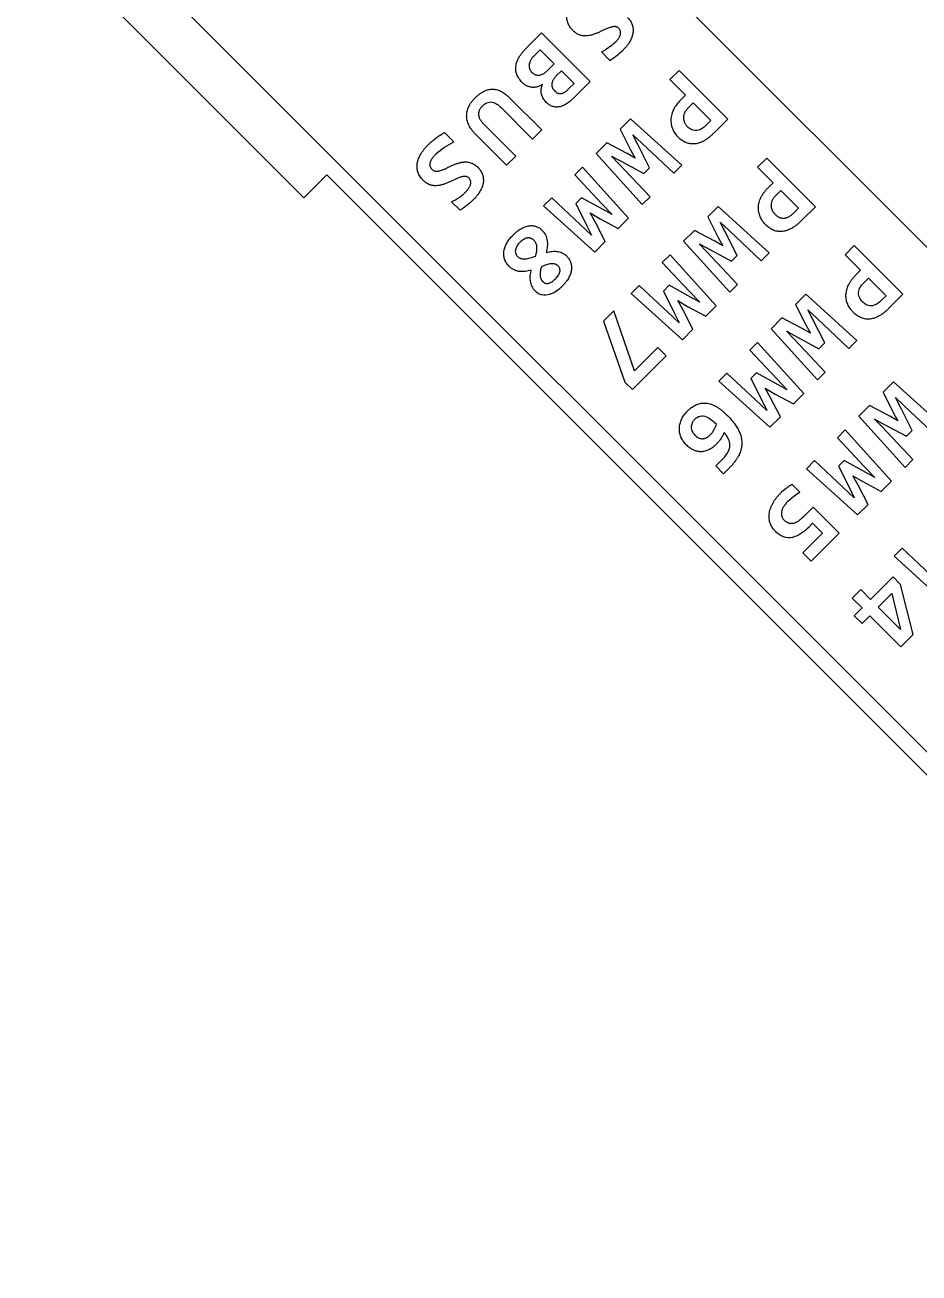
# Model space of a CAD drawing. Header units: millimetres. Extents: x 15 to 415, y 5 to 292.
# Drawn here: x 223.34 to 242.83, y 180.2 to 207.4 of the extents above; entities that cross this region are included whole.
import ezdxf

# ---------------------------------------------------------------- set-up
doc = ezdxf.new("R2010")
doc.units = ezdxf.units.MM

msp = doc.modelspace()

# ---------------------------------------------------------------- linework, layer by layer
at = {"color": 7, "linetype": 'Continuous', "lineweight": 25}
for p, q in [((229.591, 215.959), (259.855, 185.695)), ((254.355, 180.195), (224.091, 210.459)), ((223.341, 209.709), (229.422, 203.628)), ((234.603, 207.227), (234.277, 206.9)), ((235.664, 206.166), (234.603, 207.227)), ((234.431, 206.717), (234.573, 206.858)), ((234.573, 206.858), (234.88, 206.551)), ((235.907, 206.809), (236.091, 206.624)), ((234.88, 206.551), (234.754, 206.425)), ((234.916, 206.279), (235.034, 206.397)), ((235.034, 206.397), (235.311, 206.12)), ((237.601, 206.406), (237.401, 206.206)), ((237.401, 206.206), (237.739, 205.868)), ((238.662, 205.346), (237.601, 206.406)), ((235.311, 206.12), (235.192, 206.002)), ((235.32, 205.823), (235.664, 206.166)), ((234.607, 205.109), (233.905, 205.81)), ((237.739, 205.868), (237.637, 205.766)), ((237.798, 205.589), (237.908, 205.699)), ((237.908, 205.699), (238.293, 205.315)), ((233.721, 205.595), (234.407, 204.909)), ((234.038, 204.54), (233.36, 205.218)), ((234.407, 204.909), (234.607, 205.109)), ((236.543, 205.349), (236.319, 205.124)), ((236.319, 205.124), (236.541, 204.677)), ((237.658, 204.342), (236.543, 205.349)), ((238.293, 205.315), (238.189, 205.211)), ((238.35, 205.034), (238.662, 205.346)), ((232.688, 204.851), (232.488, 205.05)), ((233.17, 205.008), (233.838, 204.34)), ((236.698, 204.794), (236.59, 205.006)), ((236.59, 205.006), (236.781, 204.825)), ((236.025, 204.83), (235.79, 204.595)), ((235.79, 204.595), (236.797, 203.481)), ((236.467, 204.596), (236.025, 204.83)), ((236.642, 204.496), (236.467, 204.596)), ((236.541, 204.677), (236.642, 204.496)), ((236.956, 204.285), (236.698, 204.794)), ((236.781, 204.825), (237.482, 204.166)), ((233.838, 204.34), (234.038, 204.54)), ((235.493, 204.299), (235.324, 204.129)), ((236.5, 203.184), (235.493, 204.299)), ((236.289, 204.37), (236.126, 204.538)), ((236.126, 204.538), (236.296, 204.448)), ((236.966, 203.65), (236.289, 204.37)), ((236.296, 204.448), (236.83, 204.159)), ((237.482, 204.166), (237.658, 204.342)), ((239.51, 204.497), (239.31, 204.297)), ((239.31, 204.297), (239.649, 203.959)), ((240.571, 203.436), (239.51, 204.497)), ((229.922, 204.128), (229.422, 203.628)), ((248.024, 186.026), (229.922, 204.128)), ((235.324, 204.129), (235.911, 203.504)), ((236.83, 204.159), (236.956, 204.285)), ((239.649, 203.959), (239.546, 203.857)), ((239.707, 203.68), (239.818, 203.79)), ((239.818, 203.79), (240.202, 203.406)), ((232.642, 203.544), (232.826, 203.359)), ((234.824, 203.629), (234.648, 203.453)), ((235.445, 203.048), (234.824, 203.629)), ((235.473, 203.632), (235.348, 203.507)), ((235.348, 203.507), (235.592, 203.021)), ((235.943, 203.372), (235.473, 203.632)), ((235.911, 203.504), (236.14, 203.263)), ((236.797, 203.481), (236.966, 203.65)), ((234.648, 203.453), (235.762, 202.446)), ((235.778, 203.092), (235.661, 203.301)), ((235.661, 203.301), (235.878, 203.172)), ((236.14, 203.263), (235.943, 203.372)), ((238.453, 203.439), (238.228, 203.215)), ((238.228, 203.215), (238.45, 202.768)), ((239.567, 202.433), (238.453, 203.439)), ((240.202, 203.406), (240.098, 203.302)), ((240.259, 203.125), (240.571, 203.436)), ((235.693, 202.816), (235.445, 203.048)), ((235.592, 203.021), (235.693, 202.816)), ((235.992, 202.676), (235.778, 203.092)), ((235.878, 203.172), (236.275, 202.959)), ((236.275, 202.959), (236.5, 203.184)), ((238.607, 202.885), (238.499, 203.096)), ((238.499, 203.096), (238.69, 202.916)), ((235.762, 202.446), (235.992, 202.676)), ((237.934, 202.921), (237.699, 202.686)), ((237.699, 202.686), (238.706, 201.572)), ((238.376, 202.687), (237.934, 202.921)), ((238.552, 202.587), (238.376, 202.687)), ((238.45, 202.768), (238.552, 202.587)), ((238.865, 202.376), (238.607, 202.885)), ((238.69, 202.916), (239.391, 202.257)), ((237.403, 202.39), (237.233, 202.22)), ((238.41, 201.275), (237.403, 202.39)), ((238.198, 202.461), (238.035, 202.629)), ((238.035, 202.629), (238.205, 202.539)), ((238.876, 201.741), (238.198, 202.461)), ((238.205, 202.539), (238.739, 202.25)), ((239.391, 202.257), (239.567, 202.433)), ((241.419, 202.588), (241.22, 202.388)), ((241.22, 202.388), (241.558, 202.05)), ((242.48, 201.527), (241.419, 202.588)), ((237.233, 202.22), (237.82, 201.595)), ((238.739, 202.25), (238.865, 202.376)), ((241.558, 202.05), (241.456, 201.948)), ((241.617, 201.77), (241.727, 201.881)), ((241.727, 201.881), (242.111, 201.496)), ((236.733, 201.72), (236.557, 201.544)), ((237.354, 201.139), (236.733, 201.72)), ((237.382, 201.723), (237.257, 201.598)), ((237.257, 201.598), (237.501, 201.112)), ((237.852, 201.463), (237.382, 201.723)), ((237.82, 201.595), (238.049, 201.354)), ((238.706, 201.572), (238.876, 201.741)), ((236.557, 201.544), (237.672, 200.537)), ((237.687, 201.183), (237.571, 201.392)), ((237.571, 201.392), (237.787, 201.263)), ((238.049, 201.354), (237.852, 201.463)), ((240.362, 201.53), (240.137, 201.306)), ((240.137, 201.306), (240.36, 200.859)), ((241.476, 200.523), (240.362, 201.53)), ((242.111, 201.496), (242.007, 201.393)), ((242.168, 201.216), (242.48, 201.527)), ((236.177, 201.164), (235.953, 200.94)), ((236.627, 199.861), (236.177, 201.164)), ((237.602, 200.907), (237.354, 201.139)), ((237.501, 201.112), (237.602, 200.907)), ((237.901, 200.767), (237.687, 201.183)), ((237.787, 201.263), (238.184, 201.05)), ((238.184, 201.05), (238.41, 201.275)), ((240.517, 200.976), (240.408, 201.187)), ((240.408, 201.187), (240.6, 201.007)), ((235.953, 200.94), (236.417, 199.615)), ((237.672, 200.537), (237.901, 200.767)), ((239.843, 201.011), (239.609, 200.777)), ((239.609, 200.777), (240.615, 199.663)), ((240.285, 200.778), (239.843, 201.011)), ((240.461, 200.678), (240.285, 200.778)), ((240.36, 200.859), (240.461, 200.678)), ((240.774, 200.467), (240.517, 200.976)), ((240.6, 201.007), (241.3, 200.347)), ((240.107, 200.552), (239.945, 200.72)), ((239.945, 200.72), (240.114, 200.63)), ((240.785, 199.832), (240.107, 200.552)), ((240.114, 200.63), (240.648, 200.341)), ((241.3, 200.347), (241.476, 200.523)), ((237.137, 200.371), (236.627, 199.861)), ((237.321, 200.187), (237.137, 200.371)), ((239.312, 200.48), (239.143, 200.311)), ((239.143, 200.311), (239.729, 199.686)), ((240.319, 199.366), (239.312, 200.48)), ((240.648, 200.341), (240.774, 200.467)), ((236.583, 199.449), (237.321, 200.187)), ((238.642, 199.811), (238.466, 199.635)), ((239.264, 199.23), (238.642, 199.811)), ((239.291, 199.814), (239.166, 199.689)), ((239.166, 199.689), (239.411, 199.203)), ((239.761, 199.553), (239.291, 199.814)), ((239.729, 199.686), (239.958, 199.444)), ((240.615, 199.663), (240.785, 199.832)), ((236.417, 199.615), (236.583, 199.449)), ((238.466, 199.635), (239.581, 198.628)), ((239.596, 199.274), (239.48, 199.482)), ((239.48, 199.482), (239.696, 199.354)), ((239.958, 199.444), (239.761, 199.553)), ((242.271, 199.621), (242.046, 199.396)), ((242.046, 199.396), (242.269, 198.95)), ((243.385, 198.614), (242.271, 199.621)), ((239.511, 198.997), (239.264, 199.23)), ((239.411, 199.203), (239.511, 198.997)), ((239.81, 198.857), (239.596, 199.274)), ((239.696, 199.354), (240.093, 199.141)), ((240.093, 199.141), (240.319, 199.366)), ((242.426, 199.066), (242.318, 199.278)), ((242.318, 199.278), (242.509, 199.097)), ((239.581, 198.628), (239.81, 198.857)), ((241.752, 199.102), (241.518, 198.868)), ((241.518, 198.868), (242.525, 197.753)), ((242.194, 198.869), (241.752, 199.102)), ((242.37, 198.769), (242.194, 198.869)), ((242.269, 198.95), (242.37, 198.769)), ((242.683, 198.557), (242.426, 199.066)), ((242.509, 199.097), (243.209, 198.438)), ((242.017, 198.643), (241.854, 198.811)), ((241.854, 198.811), (242.023, 198.721)), ((242.694, 197.923), (242.017, 198.643)), ((242.023, 198.721), (242.557, 198.432)), ((238.579, 198.518), (238.597, 198.497)), ((241.221, 198.571), (241.052, 198.402)), ((241.052, 198.402), (241.638, 197.777)), ((242.228, 197.457), (241.221, 198.571)), ((242.557, 198.432), (242.683, 198.557)), ((238.538, 197.924), (238.4, 197.786)), ((238.4, 197.786), (238.569, 197.617)), ((240.551, 197.902), (240.376, 197.726)), ((241.173, 197.32), (240.551, 197.902)), ((241.2, 197.905), (241.075, 197.78)), ((241.075, 197.78), (241.32, 197.294)), ((241.67, 197.644), (241.2, 197.905)), ((241.638, 197.777), (241.867, 197.535)), ((242.525, 197.753), (242.694, 197.923)), ((238.569, 197.617), (238.689, 197.736)), ((240.376, 197.726), (241.49, 196.719)), ((241.505, 197.365), (241.389, 197.573)), ((241.389, 197.573), (241.605, 197.445)), ((241.867, 197.535), (241.67, 197.644)), ((240.233, 197.214), (240.064, 197.383)), ((241.42, 197.088), (241.173, 197.32)), ((241.32, 197.294), (241.42, 197.088)), ((241.719, 196.948), (241.505, 197.365)), ((241.605, 197.445), (242.003, 197.231)), ((242.003, 197.231), (242.228, 197.457)), ((241.49, 196.719), (241.719, 196.948)), ((240.525, 196.891), (240.316, 196.682)), ((241.093, 196.322), (240.525, 196.891)), ((240.432, 196.46), (240.509, 196.537)), ((240.509, 196.537), (240.725, 196.322)), ((240.725, 196.322), (240.294, 195.892)), ((240.479, 195.707), (241.093, 196.322)), ((240.294, 195.892), (240.479, 195.707)), ((242.461, 195.992), (242.285, 195.816)), ((243.082, 195.411), (242.461, 195.992)), ((242.285, 195.816), (243.399, 194.81)), ((242.265, 195.366), (241.775, 194.877)), ((242.429, 195.202), (242.265, 195.366)), ((241.56, 195.092), (241.373, 194.905)), ((241.775, 194.877), (241.56, 195.092)), ((242.7, 194.111), (242.429, 195.202)), ((241.373, 194.905), (241.588, 194.69)), ((241.942, 194.705), (242.24, 195.003)), ((242.24, 195.003), (242.427, 194.22)), ((241.588, 194.69), (241.419, 194.521)), ((241.419, 194.521), (241.588, 194.352)), ((241.588, 194.352), (241.758, 194.521)), ((241.758, 194.521), (242.434, 193.844)), ((242.427, 194.22), (241.942, 194.705)), ((242.434, 193.844), (242.7, 194.111))]:
    msp.add_line(p, q, dxfattribs=at)
for points, knots in [([(235.291, 207.271), (235.278, 207.285), (235.251, 207.313), (235.219, 207.359), (235.192, 207.405), (235.172, 207.453), (235.159, 207.501), (235.153, 207.55), (235.152, 207.6), (235.157, 207.649), (235.169, 207.699), (235.185, 207.75), (235.207, 207.8), (235.234, 207.85), (235.266, 207.899), (235.303, 207.948), (235.344, 207.997), (235.374, 208.028), (235.389, 208.044)], [0, 0, 0, 0, 0.0670927, 0.1302909, 0.1905594, 0.2487233, 0.30534, 0.3611171, 0.4166904, 0.4731168, 0.5311377, 0.5907403, 0.6523275, 0.7170394, 0.7840535, 0.8537248, 0.9252497, 1, 1, 1, 1]), ([(236.477, 207.561), (236.487, 207.55), (236.507, 207.529), (236.532, 207.495), (236.555, 207.459), (236.573, 207.42), (236.587, 207.38), (236.596, 207.338), (236.6, 207.295), (236.599, 207.25), (236.592, 207.204), (236.58, 207.157), (236.563, 207.108), (236.539, 207.058), (236.51, 207.007), (236.473, 206.955), (236.429, 206.902), (236.396, 206.868), (236.379, 206.851)], [0, 0, 0, 0, 0.053816, 0.10644, 0.158696, 0.211299, 0.263519, 0.316057, 0.369453, 0.424413, 0.481698, 0.541768, 0.605453, 0.673341, 0.745979, 0.824415, 0.90883, 1, 1, 1, 1]), ([(236.281, 207.327), (236.275, 207.332), (236.264, 207.342), (236.245, 207.353), (236.224, 207.36), (236.201, 207.362), (236.177, 207.361), (236.152, 207.358), (236.126, 207.353), (236.089, 207.342), (236.04, 207.323), (235.979, 207.296), (235.915, 207.266), (235.848, 207.236), (235.78, 207.207), (235.71, 207.182), (235.639, 207.164), (235.579, 207.158), (235.531, 207.159), (235.495, 207.163), (235.46, 207.17), (235.425, 207.181), (235.39, 207.196), (235.356, 207.216), (235.323, 207.241), (235.302, 207.261), (235.291, 207.271)], [0, 0, 0, 0, 0.021431, 0.041605, 0.061979, 0.083076, 0.105157, 0.128741, 0.153837, 0.18051, 0.238096, 0.301341, 0.368054, 0.436925, 0.506621, 0.576724, 0.64535, 0.712821, 0.746164, 0.779699, 0.813543, 0.847744, 0.883063, 0.919612, 0.95854, 1, 1, 1, 1]), ([(236.204, 207.014), (236.213, 207.022), (236.229, 207.039), (236.25, 207.064), (236.269, 207.088), (236.285, 207.111), (236.298, 207.133), (236.308, 207.155), (236.317, 207.175), (236.322, 207.195), (236.325, 207.214), (236.326, 207.233), (236.324, 207.251), (236.318, 207.273), (236.305, 207.3), (236.289, 207.318), (236.281, 207.327)], [0, 0, 0, 0, 0.099179, 0.19109, 0.274982, 0.351302, 0.421868, 0.487251, 0.548424, 0.604584, 0.657544, 0.707835, 0.75707, 0.804411, 0.899376, 1, 1, 1, 1]), ([(234.18, 206.144), (234.167, 206.157), (234.142, 206.184), (234.11, 206.227), (234.083, 206.27), (234.063, 206.315), (234.049, 206.36), (234.04, 206.406), (234.038, 206.454), (234.042, 206.502), (234.051, 206.55), (234.067, 206.599), (234.088, 206.649), (234.115, 206.698), (234.147, 206.749), (234.185, 206.799), (234.228, 206.851), (234.26, 206.883), (234.277, 206.9)], [0, 0, 0, 0, 0.064961, 0.126557, 0.184878, 0.240798, 0.295191, 0.348875, 0.402843, 0.458016, 0.514947, 0.573529, 0.635245, 0.699807, 0.768296, 0.840952, 0.918261, 1, 1, 1, 1]), ([(236.091, 206.624), (236.117, 206.641), (236.143, 206.658), (236.168, 206.675), (236.193, 206.693), (236.217, 206.711), (236.241, 206.73), (236.289, 206.768), (236.335, 206.808), (236.379, 206.851)], [0, 0, 0, 0, 0.0000917353, 0.0000917353, 0.0000917353, 0.0001834605, 0.0001834605, 0.0001834605, 0.0003667934, 0.0003667934, 0.0003667934, 0.0003667934]), ([(234.431, 206.717), (234.423, 206.709), (234.408, 206.693), (234.389, 206.669), (234.372, 206.644), (234.358, 206.62), (234.347, 206.595), (234.339, 206.571), (234.333, 206.548), (234.33, 206.524), (234.33, 206.501), (234.332, 206.479), (234.337, 206.457), (234.346, 206.428), (234.364, 206.394), (234.384, 206.372), (234.394, 206.36)], [0, 0, 0, 0, 0.082654, 0.160668, 0.233583, 0.303528, 0.369439, 0.432401, 0.491826, 0.55068, 0.607313, 0.663009, 0.718424, 0.774223, 0.885667, 1, 1, 1, 1]), ([(234.394, 206.36), (234.4, 206.355), (234.411, 206.344), (234.43, 206.331), (234.449, 206.32), (234.469, 206.311), (234.49, 206.305), (234.511, 206.302), (234.533, 206.302), (234.555, 206.303), (234.578, 206.308), (234.602, 206.316), (234.626, 206.327), (234.651, 206.341), (234.676, 206.357), (234.702, 206.377), (234.728, 206.4), (234.745, 206.416), (234.754, 206.425)], [0, 0, 0, 0, 0.0574818, 0.1131855, 0.1659286, 0.2178811, 0.2689647, 0.3206573, 0.3728811, 0.4276096, 0.484497, 0.5443029, 0.6084476, 0.6767394, 0.7496272, 0.8274802, 0.9105409, 1, 1, 1, 1]), ([(234.916, 206.279), (234.908, 206.271), (234.894, 206.256), (234.875, 206.233), (234.859, 206.21), (234.846, 206.187), (234.837, 206.165), (234.83, 206.143), (234.826, 206.122), (234.824, 206.094), (234.827, 206.061), (234.84, 206.023), (234.861, 205.988), (234.88, 205.968), (234.889, 205.958)], [0, 0, 0, 0, 0.089085, 0.170209, 0.246615, 0.316178, 0.381461, 0.444101, 0.503011, 0.560254, 0.66963, 0.77666, 0.885539, 1, 1, 1, 1]), ([(233.153, 205.807), (233.169, 205.823), (233.202, 205.854), (233.252, 205.895), (233.302, 205.928), (233.351, 205.956), (233.401, 205.976), (233.449, 205.99), (233.498, 205.998), (233.545, 206), (233.592, 205.995), (233.639, 205.985), (233.684, 205.968), (233.73, 205.947), (233.774, 205.92), (233.819, 205.887), (233.863, 205.851), (233.891, 205.824), (233.905, 205.81)], [0, 0, 0, 0, 0.080128, 0.154735, 0.223946, 0.289032, 0.35027, 0.408606, 0.464599, 0.519029, 0.573111, 0.627997, 0.683658, 0.741514, 0.801781, 0.865026, 0.930883, 1, 1, 1, 1]), ([(234.626, 206.103), (234.61, 206.093), (234.577, 206.071), (234.532, 206.054), (234.494, 206.043), (234.465, 206.039), (234.436, 206.036), (234.407, 206.037), (234.378, 206.039), (234.348, 206.046), (234.319, 206.054), (234.29, 206.066), (234.261, 206.08), (234.233, 206.098), (234.206, 206.119), (234.189, 206.135), (234.18, 206.144)], [0, 0, 0, 0, 0.117964, 0.237478, 0.297546, 0.356751, 0.416444, 0.476391, 0.536619, 0.597322, 0.659207, 0.723618, 0.789316, 0.856238, 0.926992, 1, 1, 1, 1]), ([(234.706, 205.71), (234.694, 205.723), (234.669, 205.75), (234.639, 205.795), (234.615, 205.842), (234.599, 205.892), (234.592, 205.944), (234.592, 205.988), (234.598, 206.023), (234.604, 206.05), (234.614, 206.077), (234.622, 206.094), (234.626, 206.103)], [0, 0, 0, 0, 0.127316, 0.253326, 0.376622, 0.497346, 0.617945, 0.740199, 0.802869, 0.866624, 0.932284, 1, 1, 1, 1]), ([(234.889, 205.958), (234.899, 205.949), (234.918, 205.931), (234.951, 205.912), (234.987, 205.902), (235.018, 205.902), (235.043, 205.906), (235.063, 205.912), (235.083, 205.921), (235.104, 205.932), (235.125, 205.945), (235.147, 205.961), (235.17, 205.98), (235.185, 205.995), (235.192, 206.002)], [0, 0, 0, 0, 0.11424, 0.221154, 0.323965, 0.428538, 0.484408, 0.543184, 0.606421, 0.672876, 0.745795, 0.823533, 0.90853, 1, 1, 1, 1]), ([(233.17, 205.008), (233.154, 205.025), (233.123, 205.057), (233.082, 205.109), (233.047, 205.16), (233.018, 205.212), (232.997, 205.264), (232.981, 205.315), (232.972, 205.367), (232.968, 205.418), (232.971, 205.469), (232.979, 205.519), (232.995, 205.569), (233.015, 205.619), (233.041, 205.668), (233.073, 205.716), (233.11, 205.763), (233.138, 205.792), (233.153, 205.807)], [0, 0, 0, 0, 0.076243, 0.148015, 0.216141, 0.28079, 0.342249, 0.401067, 0.45826, 0.514375, 0.56993, 0.6259, 0.682897, 0.741655, 0.802511, 0.865802, 0.931223, 1, 1, 1, 1]), ([(233.315, 205.631), (233.343, 205.658), (233.372, 205.683), (233.444, 205.716), (233.485, 205.722), (233.562, 205.71), (233.598, 205.693), (233.663, 205.648), (233.693, 205.622), (233.721, 205.595)], [0, 0, 0, 0, 0.25, 0.25, 0.5, 0.5, 0.75, 0.75, 1, 1, 1, 1]), ([(235.32, 205.823), (235.306, 205.808), (235.277, 205.78), (235.233, 205.742), (235.19, 205.708), (235.147, 205.68), (235.106, 205.655), (235.065, 205.636), (235.025, 205.621), (234.986, 205.612), (234.948, 205.607), (234.911, 205.607), (234.875, 205.612), (234.839, 205.622), (234.804, 205.636), (234.77, 205.656), (234.737, 205.681), (234.717, 205.7), (234.706, 205.71)], [0, 0, 0, 0, 0.087632, 0.170176, 0.246897, 0.319099, 0.386451, 0.449603, 0.509155, 0.565234, 0.619147, 0.670943, 0.722552, 0.773798, 0.827051, 0.881512, 0.939131, 1, 1, 1, 1]), ([(237.637, 205.766), (237.583, 205.711), (237.533, 205.652), (237.457, 205.517), (237.43, 205.443), (237.414, 205.288), (237.425, 205.209), (237.484, 205.066), (237.531, 205.003), (237.585, 204.947)], [0, 0, 0, 0, 0.25, 0.25, 0.5, 0.5, 0.75, 0.75, 1, 1, 1, 1]), ([(233.315, 205.631), (233.307, 205.623), (233.292, 205.607), (233.273, 205.583), (233.256, 205.56), (233.244, 205.536), (233.235, 205.512), (233.229, 205.488), (233.226, 205.464), (233.228, 205.439), (233.232, 205.413), (233.24, 205.387), (233.251, 205.36), (233.266, 205.333), (233.284, 205.305), (233.306, 205.277), (233.331, 205.247), (233.35, 205.228), (233.36, 205.218)], [0, 0, 0, 0, 0.0693201, 0.1333432, 0.193106, 0.247894, 0.299796, 0.3506078, 0.4014, 0.4534318, 0.5071837, 0.5631632, 0.6236947, 0.6872161, 0.755855, 0.8307487, 0.9123043, 1, 1, 1, 1]), ([(237.798, 205.589), (237.79, 205.58), (237.774, 205.564), (237.753, 205.537), (237.735, 205.511), (237.721, 205.484), (237.71, 205.458), (237.702, 205.431), (237.697, 205.404), (237.695, 205.377), (237.696, 205.35), (237.7, 205.324), (237.707, 205.298), (237.717, 205.272), (237.73, 205.247), (237.746, 205.222), (237.765, 205.198), (237.779, 205.183), (237.786, 205.176)], [0, 0, 0, 0, 0.075461, 0.146962, 0.214932, 0.279171, 0.341247, 0.400617, 0.458535, 0.516103, 0.573069, 0.629627, 0.687094, 0.745841, 0.80592, 0.868207, 0.932508, 1, 1, 1, 1]), ([(238.189, 205.211), (238.162, 205.184), (238.133, 205.159), (238.068, 205.119), (238.032, 205.104), (237.957, 205.091), (237.917, 205.097), (237.845, 205.125), (237.814, 205.149), (237.786, 205.176)], [0, 0, 0, 0, 0.25, 0.25, 0.5, 0.5, 0.75, 0.75, 1, 1, 1, 1]), ([(232.124, 204.779), (232.152, 204.806), (232.208, 204.859), (232.296, 204.932), (232.389, 204.996), (232.455, 205.032), (232.488, 205.05)], [0, 0, 0, 0, 0.256443, 0.505034, 0.751281, 1, 1, 1, 1]), ([(238.35, 205.034), (238.333, 205.018), (238.3, 204.986), (238.249, 204.942), (238.197, 204.905), (238.146, 204.874), (238.095, 204.848), (238.045, 204.828), (237.996, 204.813), (237.946, 204.805), (237.898, 204.802), (237.85, 204.806), (237.803, 204.815), (237.757, 204.829), (237.712, 204.85), (237.668, 204.876), (237.625, 204.908), (237.598, 204.934), (237.585, 204.947)], [0, 0, 0, 0, 0.081257, 0.157715, 0.230167, 0.298885, 0.363529, 0.425326, 0.483947, 0.54078, 0.596099, 0.650353, 0.704896, 0.759995, 0.816443, 0.874977, 0.935818, 1, 1, 1, 1]), ([(232.026, 204.006), (232.013, 204.02), (231.986, 204.048), (231.954, 204.094), (231.927, 204.14), (231.907, 204.188), (231.894, 204.236), (231.888, 204.285), (231.887, 204.335), (231.893, 204.385), (231.904, 204.434), (231.92, 204.485), (231.942, 204.535), (231.969, 204.585), (232.002, 204.634), (232.038, 204.683), (232.079, 204.732), (232.109, 204.763), (232.124, 204.779)], [0, 0, 0, 0, 0.067093, 0.130291, 0.190559, 0.248723, 0.30534, 0.361117, 0.41669, 0.473117, 0.531138, 0.59074, 0.652327, 0.717039, 0.784053, 0.853725, 0.92525, 1, 1, 1, 1]), ([(232.301, 204.587), (232.292, 204.577), (232.275, 204.56), (232.251, 204.532), (232.23, 204.506), (232.212, 204.481), (232.198, 204.456), (232.186, 204.433), (232.177, 204.411), (232.171, 204.389), (232.167, 204.369), (232.166, 204.35), (232.167, 204.331), (232.173, 204.308), (232.185, 204.281), (232.201, 204.263), (232.208, 204.254)], [0, 0, 0, 0, 0.102031, 0.195455, 0.282284, 0.361809, 0.434548, 0.502128, 0.56437, 0.621433, 0.67439, 0.723615, 0.771023, 0.81689, 0.907057, 1, 1, 1, 1]), ([(232.208, 204.254), (232.215, 204.248), (232.228, 204.237), (232.249, 204.224), (232.272, 204.215), (232.296, 204.211), (232.321, 204.211), (232.347, 204.212), (232.374, 204.217), (232.412, 204.227), (232.462, 204.244), (232.523, 204.272), (232.586, 204.303), (232.652, 204.334), (232.72, 204.362), (232.778, 204.383), (232.825, 204.398), (232.86, 204.405), (232.896, 204.411), (232.932, 204.413), (232.968, 204.412), (233.003, 204.408), (233.039, 204.401), (233.074, 204.389), (233.11, 204.374), (233.145, 204.353), (233.179, 204.327), (233.201, 204.306), (233.212, 204.296)], [0, 0, 0, 0, 0.024177, 0.04703, 0.069025, 0.091259, 0.114283, 0.13846, 0.163387, 0.190068, 0.247187, 0.309217, 0.374956, 0.442004, 0.510077, 0.578138, 0.612039, 0.645556, 0.678675, 0.711509, 0.744496, 0.777691, 0.810945, 0.845105, 0.880391, 0.917897, 0.957386, 1, 1, 1, 1]), ([(233.212, 204.296), (233.222, 204.285), (233.242, 204.264), (233.267, 204.23), (233.29, 204.194), (233.308, 204.155), (233.322, 204.115), (233.331, 204.073), (233.335, 204.03), (233.334, 203.985), (233.327, 203.939), (233.315, 203.892), (233.298, 203.843), (233.274, 203.793), (233.245, 203.742), (233.208, 203.69), (233.164, 203.637), (233.131, 203.603), (233.114, 203.586)], [0, 0, 0, 0, 0.0538164, 0.1064396, 0.1586962, 0.2112994, 0.2635189, 0.3160566, 0.3694534, 0.424413, 0.4816982, 0.5417685, 0.6054532, 0.6733406, 0.7459788, 0.8244149, 0.9088297, 1, 1, 1, 1]), ([(233.016, 204.062), (233.01, 204.067), (232.999, 204.077), (232.98, 204.088), (232.959, 204.095), (232.936, 204.097), (232.912, 204.096), (232.887, 204.093), (232.861, 204.088), (232.824, 204.077), (232.775, 204.058), (232.714, 204.031), (232.65, 204.001), (232.583, 203.971), (232.515, 203.942), (232.445, 203.917), (232.374, 203.899), (232.314, 203.893), (232.266, 203.894), (232.23, 203.898), (232.195, 203.905), (232.16, 203.916), (232.125, 203.931), (232.091, 203.951), (232.058, 203.976), (232.037, 203.996), (232.026, 204.006)], [0, 0, 0, 0, 0.021431, 0.041605, 0.061979, 0.083076, 0.105157, 0.128741, 0.153837, 0.18051, 0.238096, 0.301341, 0.368054, 0.436925, 0.506621, 0.576724, 0.64535, 0.712821, 0.746164, 0.779699, 0.813543, 0.847744, 0.883063, 0.919612, 0.95854, 1, 1, 1, 1]), ([(232.939, 203.749), (232.948, 203.757), (232.964, 203.774), (232.985, 203.799), (233.005, 203.823), (233.02, 203.846), (233.033, 203.868), (233.043, 203.89), (233.052, 203.91), (233.057, 203.93), (233.06, 203.949), (233.061, 203.968), (233.059, 203.986), (233.053, 204.008), (233.04, 204.035), (233.024, 204.053), (233.016, 204.062)], [0, 0, 0, 0, 0.099179, 0.19109, 0.274982, 0.351302, 0.421868, 0.487251, 0.548424, 0.604584, 0.657544, 0.707835, 0.75707, 0.804411, 0.899376, 1, 1, 1, 1]), ([(232.642, 203.544), (232.654, 203.55), (232.68, 203.562), (232.718, 203.582), (232.757, 203.606), (232.796, 203.632), (232.835, 203.659), (232.872, 203.688), (232.907, 203.718), (232.929, 203.739), (232.939, 203.749)], [0, 0, 0, 0, 0.11316, 0.233466, 0.36, 0.489138, 0.620177, 0.751341, 0.87914, 1, 1, 1, 1]), ([(239.494, 203.037), (239.481, 203.051), (239.454, 203.079), (239.421, 203.123), (239.392, 203.17), (239.367, 203.218), (239.349, 203.268), (239.336, 203.319), (239.329, 203.37), (239.328, 203.423), (239.333, 203.477), (239.344, 203.531), (239.361, 203.586), (239.385, 203.64), (239.415, 203.696), (239.453, 203.75), (239.496, 203.805), (239.529, 203.839), (239.546, 203.857)], [0, 0, 0, 0, 0.062241, 0.122409, 0.180976, 0.238816, 0.295945, 0.351906, 0.408023, 0.464686, 0.522343, 0.581494, 0.642693, 0.706887, 0.774372, 0.845113, 0.920212, 1, 1, 1, 1]), ([(233.114, 203.586), (233.103, 203.575), (233.081, 203.553), (233.045, 203.522), (233.008, 203.49), (232.971, 203.46), (232.933, 203.432), (232.896, 203.406), (232.861, 203.381), (232.838, 203.367), (232.826, 203.359)], [0, 0, 0, 0, 0.125078, 0.255892, 0.388815, 0.521178, 0.65021, 0.775078, 0.891895, 1, 1, 1, 1]), ([(239.707, 203.68), (239.699, 203.671), (239.683, 203.655), (239.662, 203.628), (239.645, 203.602), (239.63, 203.575), (239.619, 203.548), (239.611, 203.521), (239.606, 203.495), (239.604, 203.468), (239.605, 203.441), (239.609, 203.414), (239.617, 203.388), (239.626, 203.363), (239.639, 203.338), (239.655, 203.313), (239.674, 203.289), (239.688, 203.274), (239.695, 203.267)], [0, 0, 0, 0, 0.075461, 0.146962, 0.214932, 0.279171, 0.341247, 0.400617, 0.458535, 0.516103, 0.573069, 0.629627, 0.687094, 0.745841, 0.80592, 0.868207, 0.932508, 1, 1, 1, 1]), ([(239.695, 203.267), (239.702, 203.26), (239.716, 203.247), (239.738, 203.23), (239.761, 203.215), (239.784, 203.203), (239.808, 203.195), (239.833, 203.188), (239.858, 203.186), (239.883, 203.185), (239.909, 203.189), (239.935, 203.195), (239.962, 203.204), (239.988, 203.217), (240.016, 203.233), (240.043, 203.253), (240.071, 203.276), (240.089, 203.293), (240.098, 203.302)], [0, 0, 0, 0, 0.062782, 0.12312, 0.181326, 0.238048, 0.293523, 0.348464, 0.40253, 0.457337, 0.513596, 0.571577, 0.632321, 0.696523, 0.765278, 0.837969, 0.91656, 1, 1, 1, 1]), ([(233.981, 202.817), (233.996, 202.832), (234.025, 202.859), (234.069, 202.897), (234.113, 202.93), (234.158, 202.957), (234.202, 202.98), (234.244, 202.998), (234.287, 203.012), (234.328, 203.02), (234.368, 203.024), (234.408, 203.023), (234.447, 203.018), (234.484, 203.007), (234.52, 202.992), (234.555, 202.973), (234.588, 202.949), (234.608, 202.931), (234.618, 202.921)], [0, 0, 0, 0, 0.085195, 0.165051, 0.240757, 0.312376, 0.380152, 0.444191, 0.504887, 0.562639, 0.618477, 0.672757, 0.725913, 0.779136, 0.832407, 0.886912, 0.942377, 1, 1, 1, 1]), ([(240.259, 203.125), (240.242, 203.108), (240.209, 203.076), (240.158, 203.033), (240.106, 202.996), (240.055, 202.964), (240.005, 202.939), (239.954, 202.919), (239.905, 202.904), (239.856, 202.896), (239.807, 202.893), (239.759, 202.896), (239.712, 202.905), (239.666, 202.92), (239.621, 202.941), (239.577, 202.967), (239.534, 202.999), (239.508, 203.024), (239.494, 203.037)], [0, 0, 0, 0, 0.081257, 0.157715, 0.230167, 0.298885, 0.363529, 0.425326, 0.483947, 0.54078, 0.596099, 0.650353, 0.704896, 0.759995, 0.816443, 0.874977, 0.935818, 1, 1, 1, 1]), ([(233.891, 202.141), (233.88, 202.153), (233.858, 202.176), (233.831, 202.215), (233.809, 202.255), (233.793, 202.297), (233.783, 202.339), (233.777, 202.383), (233.778, 202.427), (233.782, 202.471), (233.792, 202.516), (233.807, 202.56), (233.826, 202.604), (233.849, 202.649), (233.876, 202.692), (233.907, 202.735), (233.943, 202.777), (233.968, 202.804), (233.981, 202.817)], [0, 0, 0, 0, 0.064358, 0.125486, 0.18466, 0.242392, 0.299094, 0.355921, 0.412955, 0.470956, 0.530336, 0.591187, 0.653815, 0.718852, 0.786151, 0.855662, 0.926399, 1, 1, 1, 1]), ([(234.433, 202.706), (234.428, 202.711), (234.418, 202.72), (234.401, 202.732), (234.384, 202.742), (234.366, 202.749), (234.348, 202.754), (234.329, 202.756), (234.309, 202.756), (234.282, 202.752), (234.248, 202.741), (234.207, 202.721), (234.167, 202.693), (234.142, 202.669), (234.128, 202.657)], [0, 0, 0, 0, 0.061606, 0.120057, 0.176684, 0.230936, 0.285713, 0.34063, 0.396579, 0.454406, 0.57547, 0.704587, 0.845421, 1, 1, 1, 1]), ([(234.471, 202.357), (234.476, 202.374), (234.485, 202.406), (234.495, 202.454), (234.502, 202.5), (234.502, 202.546), (234.497, 202.59), (234.486, 202.624), (234.475, 202.651), (234.463, 202.67), (234.45, 202.689), (234.439, 202.7), (234.433, 202.706)], [0, 0, 0, 0, 0.137018, 0.27059, 0.397784, 0.520604, 0.638609, 0.754568, 0.81362, 0.873356, 0.935611, 1, 1, 1, 1]), ([(234.707, 202.437), (234.728, 202.521), (234.743, 202.607), (234.726, 202.736), (234.714, 202.778), (234.675, 202.856), (234.648, 202.889), (234.618, 202.921)], [0, 0, 0, 0, 0.5, 0.5, 0.75, 0.75, 1, 1, 1, 1]), ([(234.128, 202.657), (234.117, 202.645), (234.095, 202.621), (234.067, 202.582), (234.046, 202.543), (234.033, 202.503), (234.029, 202.463), (234.033, 202.43), (234.042, 202.405), (234.052, 202.387), (234.064, 202.369), (234.074, 202.358), (234.08, 202.352)], [0, 0, 0, 0, 0.1439726, 0.2807923, 0.4088488, 0.5286916, 0.6426394, 0.7551046, 0.8124133, 0.8718036, 0.9333839, 1, 1, 1, 1]), ([(234.707, 202.437), (234.726, 202.442), (234.764, 202.452), (234.823, 202.462), (234.88, 202.467), (234.938, 202.464), (234.994, 202.453), (235.039, 202.436), (235.074, 202.418), (235.1, 202.401), (235.126, 202.381), (235.142, 202.366), (235.15, 202.358)], [0, 0, 0, 0, 0.126512, 0.250777, 0.37254, 0.492093, 0.611754, 0.732436, 0.795566, 0.860679, 0.928394, 1, 1, 1, 1]), ([(234.371, 202.053), (234.351, 202.047), (234.31, 202.037), (234.249, 202.025), (234.187, 202.019), (234.135, 202.022), (234.094, 202.028), (234.064, 202.036), (234.034, 202.046), (234.004, 202.058), (233.975, 202.074), (233.946, 202.093), (233.918, 202.115), (233.9, 202.132), (233.891, 202.141)], [0, 0, 0, 0, 0.122396, 0.244454, 0.364465, 0.483711, 0.543583, 0.603483, 0.664669, 0.726963, 0.790847, 0.856772, 0.926941, 1, 1, 1, 1]), ([(234.08, 202.352), (234.085, 202.347), (234.097, 202.336), (234.115, 202.323), (234.135, 202.314), (234.163, 202.304), (234.201, 202.298), (234.25, 202.299), (234.302, 202.307), (234.356, 202.32), (234.413, 202.338), (234.451, 202.351), (234.471, 202.357)], [0, 0, 0, 0, 0.0568696, 0.1112564, 0.1643392, 0.2173326, 0.3264697, 0.4428392, 0.5685658, 0.70446, 0.8491305, 1, 1, 1, 1]), ([(234.599, 202.129), (234.595, 202.114), (234.586, 202.083), (234.575, 202.038), (234.569, 201.994), (234.568, 201.951), (234.573, 201.91), (234.584, 201.87), (234.602, 201.833), (234.621, 201.812), (234.63, 201.802)], [0, 0, 0, 0, 0.138966, 0.274016, 0.403287, 0.52587, 0.643797, 0.759556, 0.876928, 1, 1, 1, 1]), ([(234.962, 202.147), (234.956, 202.151), (234.946, 202.161), (234.93, 202.172), (234.912, 202.181), (234.886, 202.189), (234.851, 202.194), (234.806, 202.192), (234.758, 202.183), (234.708, 202.169), (234.654, 202.15), (234.618, 202.136), (234.599, 202.129)], [0, 0, 0, 0, 0.054998, 0.107256, 0.158766, 0.210633, 0.316859, 0.433345, 0.559096, 0.697443, 0.84432, 1, 1, 1, 1]), ([(234.906, 201.866), (234.918, 201.879), (234.942, 201.904), (234.97, 201.942), (234.99, 201.98), (235.003, 202.017), (235.007, 202.053), (235.001, 202.087), (234.986, 202.12), (234.97, 202.137), (234.962, 202.147)], [0, 0, 0, 0, 0.166586, 0.314819, 0.446082, 0.56526, 0.6745, 0.777966, 0.884606, 1, 1, 1, 1]), ([(235.15, 202.358), (235.159, 202.349), (235.177, 202.329), (235.2, 202.297), (235.219, 202.264), (235.235, 202.228), (235.247, 202.19), (235.254, 202.152), (235.257, 202.111), (235.255, 202.07), (235.249, 202.028), (235.238, 201.985), (235.222, 201.941), (235.2, 201.896), (235.174, 201.85), (235.142, 201.805), (235.104, 201.759), (235.076, 201.729), (235.061, 201.714)], [0, 0, 0, 0, 0.054515, 0.10822, 0.161275, 0.214764, 0.268252, 0.3222, 0.376963, 0.433275, 0.491441, 0.551934, 0.616057, 0.683761, 0.75555, 0.832051, 0.913404, 1, 1, 1, 1]), ([(234.371, 202.053), (234.353, 201.974), (234.338, 201.893), (234.358, 201.773), (234.371, 201.734), (234.408, 201.662), (234.434, 201.631), (234.462, 201.601)], [0, 0, 0, 0, 0.5, 0.5, 0.75, 0.75, 1, 1, 1, 1]), ([(234.63, 201.802), (234.639, 201.794), (234.655, 201.779), (234.686, 201.766), (234.719, 201.761), (234.754, 201.766), (234.791, 201.779), (234.828, 201.801), (234.868, 201.83), (234.893, 201.854), (234.906, 201.866)], [0, 0, 0, 0, 0.108575, 0.209784, 0.310671, 0.418835, 0.539766, 0.674377, 0.82778, 1, 1, 1, 1]), ([(241.403, 201.128), (241.39, 201.142), (241.364, 201.169), (241.33, 201.214), (241.301, 201.261), (241.277, 201.309), (241.258, 201.358), (241.245, 201.409), (241.238, 201.461), (241.237, 201.514), (241.242, 201.568), (241.253, 201.622), (241.27, 201.676), (241.294, 201.731), (241.324, 201.786), (241.362, 201.841), (241.405, 201.896), (241.438, 201.93), (241.456, 201.948)], [0, 0, 0, 0, 0.062241, 0.122409, 0.180976, 0.238816, 0.295945, 0.351906, 0.408023, 0.464686, 0.522343, 0.581494, 0.642693, 0.706887, 0.774372, 0.845113, 0.920212, 1, 1, 1, 1]), ([(234.462, 201.601), (234.483, 201.581), (234.505, 201.563), (234.555, 201.536), (234.582, 201.525), (234.665, 201.508), (234.724, 201.513), (234.888, 201.562), (234.979, 201.635), (235.061, 201.714)], [0, 0, 0, 0, 0.125, 0.125, 0.25, 0.25, 0.5, 0.5, 1, 1, 1, 1]), ([(241.605, 201.357), (241.578, 201.386), (241.553, 201.416), (241.52, 201.487), (241.512, 201.526), (241.515, 201.604), (241.527, 201.643), (241.564, 201.712), (241.589, 201.742), (241.617, 201.77)], [0, 0, 0, 0, 0.25, 0.25, 0.5, 0.5, 0.75, 0.75, 1, 1, 1, 1]), ([(242.007, 201.393), (241.98, 201.366), (241.952, 201.341), (241.887, 201.301), (241.851, 201.285), (241.775, 201.273), (241.736, 201.278), (241.664, 201.306), (241.632, 201.33), (241.605, 201.357)], [0, 0, 0, 0, 0.25, 0.25, 0.5, 0.5, 0.75, 0.75, 1, 1, 1, 1]), ([(242.168, 201.216), (242.151, 201.199), (242.118, 201.167), (242.067, 201.124), (242.016, 201.087), (241.965, 201.055), (241.914, 201.03), (241.864, 201.01), (241.814, 200.995), (241.765, 200.987), (241.716, 200.984), (241.668, 200.987), (241.621, 200.996), (241.575, 201.011), (241.53, 201.032), (241.486, 201.058), (241.443, 201.09), (241.417, 201.115), (241.403, 201.128)], [0, 0, 0, 0, 0.081257, 0.157715, 0.230167, 0.298885, 0.363529, 0.425326, 0.483947, 0.54078, 0.596099, 0.650353, 0.704896, 0.759995, 0.816443, 0.874977, 0.935818, 1, 1, 1, 1]), ([(237.789, 198.988), (237.804, 199.003), (237.834, 199.031), (237.882, 199.068), (237.931, 199.099), (237.981, 199.123), (238.031, 199.141), (238.083, 199.152), (238.136, 199.158), (238.189, 199.156), (238.243, 199.147), (238.298, 199.132), (238.354, 199.11), (238.411, 199.081), (238.468, 199.045), (238.526, 199.002), (238.585, 198.952), (238.623, 198.916), (238.642, 198.896)], [0, 0, 0, 0, 0.064885, 0.126372, 0.18473, 0.240861, 0.29544, 0.349095, 0.402536, 0.456736, 0.512273, 0.570493, 0.631352, 0.695814, 0.764514, 0.838153, 0.916429, 1, 1, 1, 1]), ([(237.754, 198.248), (237.741, 198.261), (237.716, 198.287), (237.684, 198.33), (237.658, 198.375), (237.637, 198.421), (237.622, 198.468), (237.611, 198.516), (237.606, 198.565), (237.606, 198.614), (237.611, 198.663), (237.622, 198.711), (237.637, 198.76), (237.657, 198.808), (237.683, 198.855), (237.713, 198.902), (237.749, 198.946), (237.776, 198.974), (237.789, 198.988)], [0, 0, 0, 0, 0.066215, 0.130127, 0.192111, 0.252841, 0.31236, 0.371131, 0.42947, 0.48807, 0.546983, 0.606883, 0.667501, 0.730498, 0.795213, 0.861106, 0.929317, 1, 1, 1, 1]), ([(237.941, 198.802), (237.975, 198.834), (238.014, 198.862), (238.104, 198.883), (238.152, 198.875), (238.238, 198.839), (238.277, 198.813), (238.349, 198.756), (238.383, 198.725), (238.416, 198.693)], [0, 0, 0, 0, 0.25, 0.25, 0.5, 0.5, 0.75, 0.75, 1, 1, 1, 1]), ([(238.642, 198.896), (238.67, 198.868), (238.725, 198.811), (238.786, 198.736), (238.831, 198.676), (238.86, 198.631), (238.886, 198.585), (238.909, 198.54), (238.929, 198.494), (238.944, 198.447), (238.956, 198.4), (238.964, 198.353), (238.969, 198.304), (238.968, 198.256), (238.963, 198.206), (238.953, 198.157), (238.938, 198.106), (238.918, 198.056), (238.894, 198.004), (238.864, 197.951), (238.829, 197.898), (238.788, 197.844), (238.741, 197.79), (238.707, 197.754), (238.689, 197.736)], [0, 0, 0, 0, 0.0898457, 0.1755027, 0.2167181, 0.2568065, 0.2958329, 0.3336704, 0.3707805, 0.4072083, 0.443173, 0.4791083, 0.5150275, 0.5511617, 0.5878634, 0.6254694, 0.6641921, 0.704851, 0.7473409, 0.7919582, 0.8392383, 0.8892877, 0.9430688, 1, 1, 1, 1]), ([(237.941, 198.802), (237.935, 198.795), (237.922, 198.783), (237.907, 198.762), (237.893, 198.741), (237.879, 198.712), (237.868, 198.675), (237.863, 198.629), (237.869, 198.583), (237.884, 198.538), (237.909, 198.495), (237.932, 198.47), (237.944, 198.457)], [0, 0, 0, 0, 0.069266, 0.135559, 0.200181, 0.263075, 0.383005, 0.50001, 0.617428, 0.73772, 0.864593, 1, 1, 1, 1]), ([(238.277, 198.462), (238.286, 198.471), (238.303, 198.488), (238.325, 198.517), (238.345, 198.547), (238.363, 198.577), (238.38, 198.607), (238.394, 198.637), (238.406, 198.665), (238.413, 198.684), (238.416, 198.693)], [0, 0, 0, 0, 0.135427, 0.269249, 0.401728, 0.53211, 0.658975, 0.781034, 0.895752, 1, 1, 1, 1]), ([(237.944, 198.457), (237.956, 198.446), (237.979, 198.424), (238.018, 198.4), (238.06, 198.383), (238.095, 198.379), (238.124, 198.379), (238.145, 198.383), (238.167, 198.389), (238.189, 198.398), (238.211, 198.409), (238.234, 198.424), (238.256, 198.441), (238.27, 198.455), (238.277, 198.462)], [0, 0, 0, 0, 0.129094, 0.250157, 0.364663, 0.47574, 0.532055, 0.589131, 0.648035, 0.710511, 0.776133, 0.845593, 0.920359, 1, 1, 1, 1]), ([(238.579, 198.518), (238.571, 198.497), (238.554, 198.452), (238.524, 198.4), (238.496, 198.357), (238.473, 198.325), (238.447, 198.294), (238.428, 198.275), (238.419, 198.265)], [0, 0, 0, 0, 0.225578, 0.471751, 0.600694, 0.731559, 0.864871, 1, 1, 1, 1]), ([(238.538, 197.924), (238.552, 197.937), (238.577, 197.964), (238.612, 198.005), (238.64, 198.045), (238.664, 198.083), (238.682, 198.121), (238.695, 198.158), (238.704, 198.194), (238.708, 198.229), (238.707, 198.264), (238.703, 198.299), (238.694, 198.333), (238.681, 198.366), (238.665, 198.399), (238.645, 198.432), (238.622, 198.465), (238.605, 198.486), (238.597, 198.497)], [0, 0, 0, 0, 0.0889726, 0.1703872, 0.2452868, 0.3134021, 0.3768994, 0.4366912, 0.4929783, 0.5473987, 0.6003607, 0.6529999, 0.7061607, 0.7606581, 0.816743, 0.8752729, 0.9360718, 1, 1, 1, 1]), ([(238.419, 198.265), (238.405, 198.252), (238.377, 198.226), (238.335, 198.191), (238.292, 198.162), (238.248, 198.138), (238.205, 198.119), (238.162, 198.106), (238.119, 198.098), (238.076, 198.095), (238.034, 198.097), (237.992, 198.104), (237.951, 198.116), (237.91, 198.133), (237.87, 198.155), (237.83, 198.181), (237.791, 198.212), (237.766, 198.236), (237.754, 198.248)], [0, 0, 0, 0, 0.076683, 0.148793, 0.217262, 0.28221, 0.343961, 0.403303, 0.460361, 0.516603, 0.572134, 0.627984, 0.684354, 0.742616, 0.802885, 0.865552, 0.93093, 1, 1, 1, 1]), ([(240.064, 197.383), (240.041, 197.37), (240.018, 197.356), (239.997, 197.342), (239.975, 197.327), (239.953, 197.312), (239.933, 197.296), (239.891, 197.264), (239.851, 197.23), (239.813, 197.194)], [0, 0, 0, 0, 0.0000787012, 0.0000787012, 0.0000787012, 0.0001574367, 0.0001574367, 0.0001574367, 0.0003146539, 0.0003146539, 0.0003146539, 0.0003146539]), ([(239.697, 196.365), (239.684, 196.38), (239.658, 196.408), (239.625, 196.454), (239.599, 196.502), (239.58, 196.553), (239.568, 196.604), (239.562, 196.657), (239.562, 196.711), (239.568, 196.765), (239.58, 196.82), (239.598, 196.874), (239.62, 196.929), (239.649, 196.984), (239.683, 197.039), (239.722, 197.092), (239.765, 197.144), (239.797, 197.177), (239.813, 197.194)], [0, 0, 0, 0, 0.062734, 0.122626, 0.180587, 0.237471, 0.294053, 0.349987, 0.406836, 0.464805, 0.524271, 0.585652, 0.648803, 0.714887, 0.782962, 0.852977, 0.925369, 1, 1, 1, 1]), ([(239.974, 197.016), (239.964, 197.006), (239.945, 196.987), (239.92, 196.957), (239.897, 196.928), (239.878, 196.899), (239.862, 196.87), (239.85, 196.842), (239.84, 196.814), (239.834, 196.786), (239.831, 196.759), (239.831, 196.733), (239.834, 196.708), (239.841, 196.684), (239.85, 196.66), (239.863, 196.638), (239.879, 196.616), (239.891, 196.603), (239.898, 196.596)], [0, 0, 0, 0, 0.0859883, 0.1672662, 0.2440944, 0.3160923, 0.3834553, 0.4477023, 0.5088371, 0.5674723, 0.6235939, 0.6769072, 0.7296212, 0.7817099, 0.8337986, 0.8871306, 0.9421533, 1, 1, 1, 1]), ([(240.316, 196.682), (240.258, 196.625), (240.196, 196.57), (240.083, 196.527), (240.04, 196.523), (239.961, 196.543), (239.927, 196.568), (239.898, 196.596)], [0, 0, 0, 0, 0.5, 0.5, 0.75, 0.75, 1, 1, 1, 1]), ([(239.697, 196.365), (239.749, 196.317), (239.805, 196.272), (239.938, 196.226), (240.01, 196.221), (240.148, 196.253), (240.212, 196.285), (240.329, 196.364), (240.381, 196.411), (240.432, 196.46)], [0, 0, 0, 0, 0.25, 0.25, 0.5, 0.5, 0.75, 0.75, 1, 1, 1, 1])]:
    msp.add_open_spline(points, degree=3, knots=knots, dxfattribs=at)
for points in [[(236.204, 207.014), (236.118, 206.929), (236.017, 206.86), (235.907, 206.809)], [(232.301, 204.587), (232.414, 204.696), (232.549, 204.779), (232.688, 204.851)], [(239.974, 197.016), (240.052, 197.092), (240.137, 197.161), (240.233, 197.214)]]:
    msp.add_open_spline(points, degree=3, dxfattribs=at)

doc.saveas('drawing.dxf')
